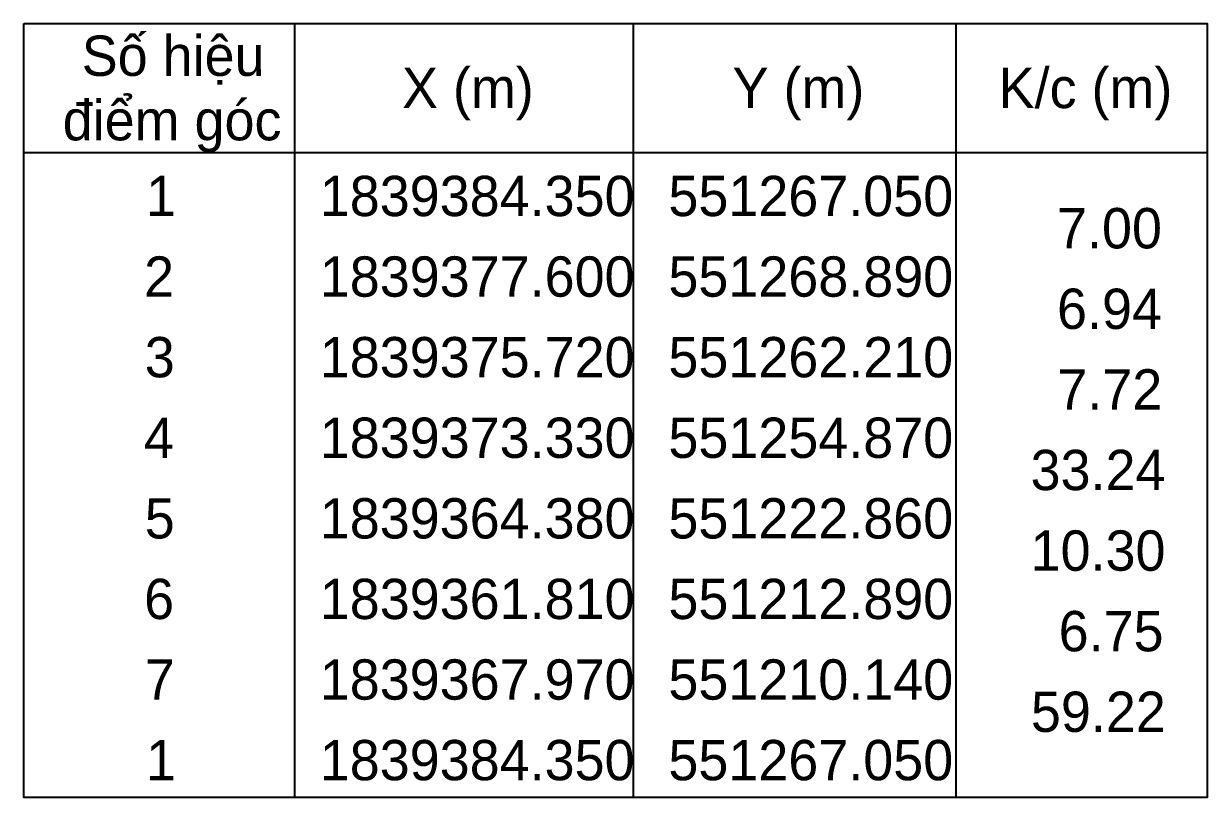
# Model space of a CAD drawing. Extents: x 550920 to 551535, y 1839316 to 1839468.
# Drawn here: x 551498.04 to 551534.74, y 1839390.07 to 1839414.07 of the extents above; entities that cross this region are included whole.
import ezdxf

# ---------------------------------------------------------------- set-up
doc = ezdxf.new("R2010")
doc.units = 0
doc.layers.add('Level 63', color=7, linetype='Continuous')

msp = doc.modelspace()

# ---------------------------------------------------------------- linework, layer by layer
at = {"layer": 'Level 63'}
for p, q in [((551506.44, 1839414.07), (551506.44, 1839390.07)), ((551516.94, 1839414.07), (551516.94, 1839390.07)), ((551526.94, 1839414.07), (551526.94, 1839390.07)), ((551498.04, 1839410.07), (551534.74, 1839410.07))]:
    msp.add_line(p, q, dxfattribs=at)
msp.add_lwpolyline([(551498.04, 1839414.07), (551534.74, 1839414.07), (551534.74, 1839390.07), (551498.04, 1839390.07)], close=True, dxfattribs=at)

# ---------------------------------------------------------------- texts
for s, height, p in [('Số hiệu', 1.25, (551499.84, 1839412.45)), ('X (m)', 1.25, (551509.77, 1839411.45)), ('Y (m)', 1.25, (551520.02, 1839411.45)), ('K/c (m)', 1.25, (551528.27, 1839411.45)), ('điểm góc', 1.25, (551499.25, 1839410.45)), (' 1', 1.25, (551501.37, 1839408.1)), ('1839384.350', 1.24998, (551507.22, 1839408.1)), ('551267.050', 1.25, (551518.03, 1839408.1)), ('7.00', 1.25, (551530.08, 1839407.1)), (' 2', 1.25, (551501.31, 1839405.6)), ('1839377.600', 1.24998, (551507.22, 1839405.6)), ('551268.890', 1.25, (551518.03, 1839405.6)), ('6.94', 1.25, (551530.08, 1839404.6)), (' 3', 1.25, (551501.33, 1839403.1)), ('1839375.720', 1.24998, (551507.22, 1839403.1)), ('551262.210', 1.25, (551518.03, 1839403.1)), ('7.72', 1.25, (551530.09, 1839402.1)), (' 4', 1.25, (551501.3, 1839400.6)), ('1839373.330', 1.24998, (551507.22, 1839400.6)), ('551254.870', 1.25, (551518.03, 1839400.6)), ('33.24', 1.25, (551529.26, 1839399.6)), (' 5', 1.25, (551501.33, 1839398.1)), ('1839364.380', 1.24998, (551507.22, 1839398.1)), ('551222.860', 1.25, (551518.03, 1839398.1)), ('10.30', 1.25, (551529.26, 1839397.1)), (' 6', 1.25, (551501.31, 1839395.6)), ('1839361.810', 1.24998, (551507.22, 1839395.6)), ('551212.890', 1.25, (551518.03, 1839395.6)), ('6.75', 1.25, (551530.13, 1839394.6)), (' 7', 1.25, (551501.33, 1839393.1)), ('1839367.970', 1.24998, (551507.22, 1839393.1)), ('551210.140', 1.25, (551518.03, 1839393.1)), ('59.22', 1.25, (551529.27, 1839392.1)), (' 1', 1.25, (551501.37, 1839390.6)), ('1839384.350', 1.24998, (551507.22, 1839390.6)), ('551267.050', 1.25, (551518.03, 1839390.6))]:
    msp.add_text(s, height=height, dxfattribs=at).set_placement(p)

doc.saveas('drawing.dxf')
